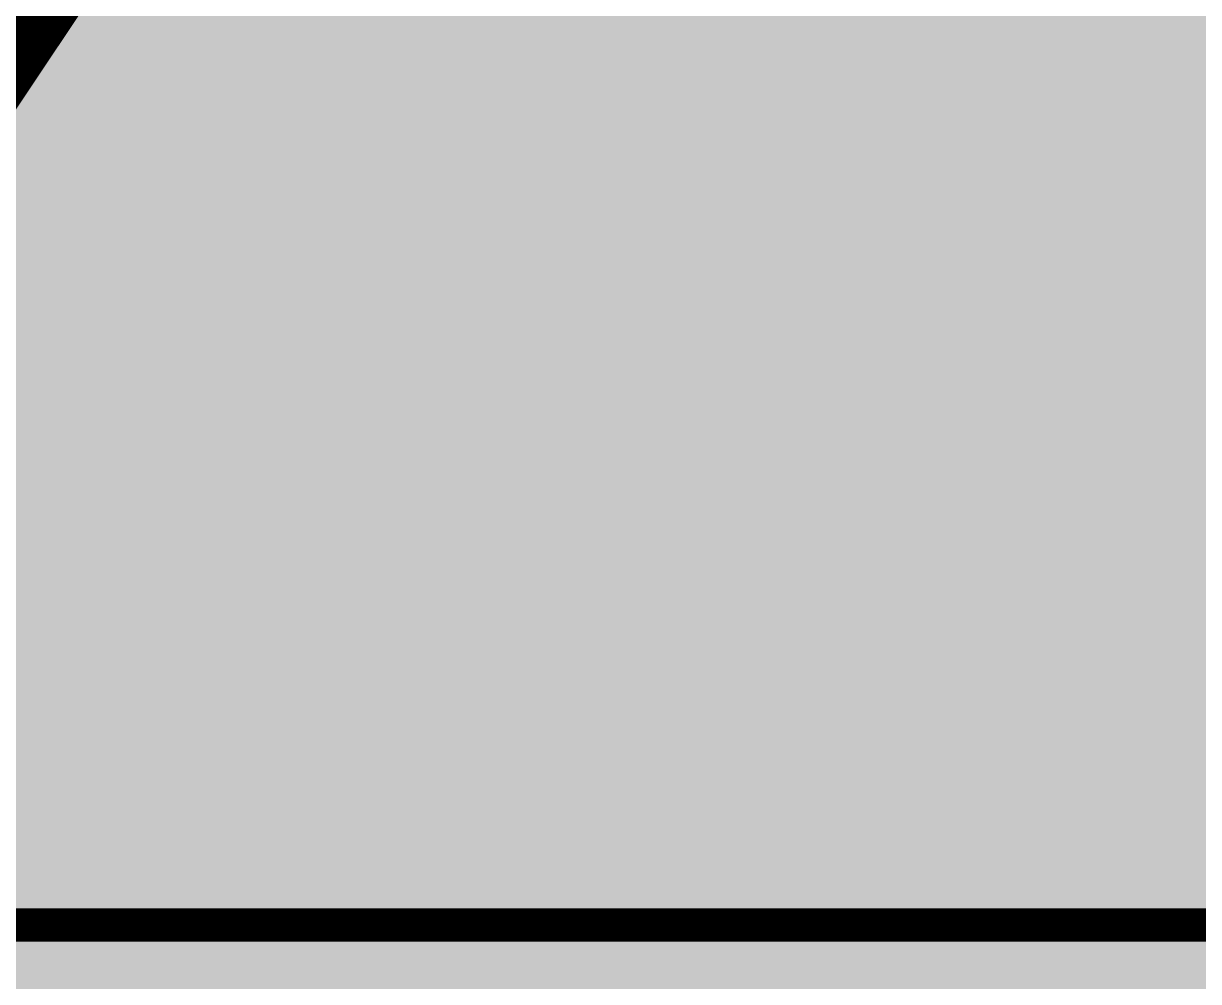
# Model space of a CAD drawing. Header units: millimetres. Extents: x -11 to 223, y -88 to 3.
# Drawn here: x 59.478 to 59.6575, y -45.4643 to -45.318 of the extents above; entities that cross this region are included whole.
import ezdxf

# ---------------------------------------------------------------- set-up
doc = ezdxf.new("R2010")
doc.units = ezdxf.units.MM
doc.header["$MEASUREMENT"] = 0
for name, color, linetype, true_color in [('Bottom-Layer', 7, 'Continuous', 0x0000ff), ('Top-Layer', 7, 'Continuous', 0xff0000), ('Top-Silkscreen-Layer', 7, 'Continuous', 0xffcc00)]:
    doc.layers.add(name, color=color, linetype=linetype, true_color=true_color)

msp = doc.modelspace()

# ---------------------------------------------------------------- hatches: boundary and pattern name
at = {"layer": 'Bottom-Layer'}
msp.add_hatch(color=256, dxfattribs=at).paths.add_polyline_path([(-10.33528, 1.97866), (-0.38039, 1.97866), (-0.84578, 1.72673), (-1.19549, 1.32954), (-1.38645, 0.83599), (-1.39516, 0.30686), (-1.22055, -0.1927), (-0.8841, -0.60119), (-0.42726, -0.8683), (0.09374, -0.96115), (1.79374, -0.96115), (2.31473, -0.8683), (2.77158, -0.60119), (3.10802, -0.1927), (3.28264, 0.30686), (3.27393, 0.83599), (3.08296, 1.32954), (2.73326, 1.72673), (2.26787, 1.97866), (222.62891, 1.97866), (222.62891, -87.47523), (-10.33528, -87.47523)])
at = {"layer": 'Top-Layer'}
msp.add_hatch(color=256, dxfattribs=at).paths.add_polyline_path([(-10.33528, 1.97866), (-0.38039, 1.97866), (-0.84578, 1.72673), (-1.19549, 1.32954), (-1.38645, 0.83599), (-1.39516, 0.30686), (-1.22055, -0.1927), (-0.8841, -0.60119), (-0.42726, -0.8683), (0.09374, -0.96115), (1.79374, -0.96115), (2.31473, -0.8683), (2.77158, -0.60119), (3.10802, -0.1927), (3.28264, 0.30686), (3.27393, 0.83599), (3.08296, 1.32954), (2.73326, 1.72673), (2.26787, 1.97866), (222.62891, 1.97866), (222.62891, -87.47523), (-10.33528, -87.47523)])

# ---------------------------------------------------------------- linework, layer by layer
at = {"layer": 'Bottom-Layer', "const_width": 0.0508}
msp.add_lwpolyline([(57.28898, -44.45569), (57.38475, -44.93716), (57.65748, -45.34533), (58.06565, -45.61806), (58.54712, -45.71383), (59.02859, -45.61806), (59.43676, -45.34533), (59.70949, -44.93716), (59.80526, -44.45569), (59.70949, -43.97422), (59.43676, -43.56605), (59.02859, -43.29332), (58.54712, -43.19755), (58.06565, -43.29332), (57.65748, -43.56605), (57.38475, -43.97422)], close=True, dxfattribs=at)
at = {"layer": 'Top-Layer', "const_width": 0.0508}
msp.add_lwpolyline([(63.52217, -43.97055), (59.70796, -43.97055), (59.43434, -43.56364), (59.02596, -43.29223), (58.54485, -43.19755), (58.06407, -43.29397), (57.65667, -43.56685), (57.38453, -43.97474), (57.28898, -44.45569), (57.38453, -44.93663), (57.65667, -45.34453), (58.06407, -45.61741), (58.54485, -45.71383), (59.02596, -45.61915), (59.43434, -45.34774), (59.70796, -44.94083), (63.72313, -44.94083)], dxfattribs=at)
at = {"layer": 'Top-Silkscreen-Layer', "const_width": 0.0051}
msp.add_lwpolyline([(51.5471, -45.45569), (51.5471, -31.45566), (65.54713, -31.45566), (65.54713, -45.45569)], close=True, dxfattribs=at)
msp.add_lwpolyline([(51.5471, -45.45569), (51.5471, -31.45566), (65.54713, -31.45566), (65.54713, -45.45569)], close=True, dxfattribs=at)

doc.saveas('drawing.dxf')
